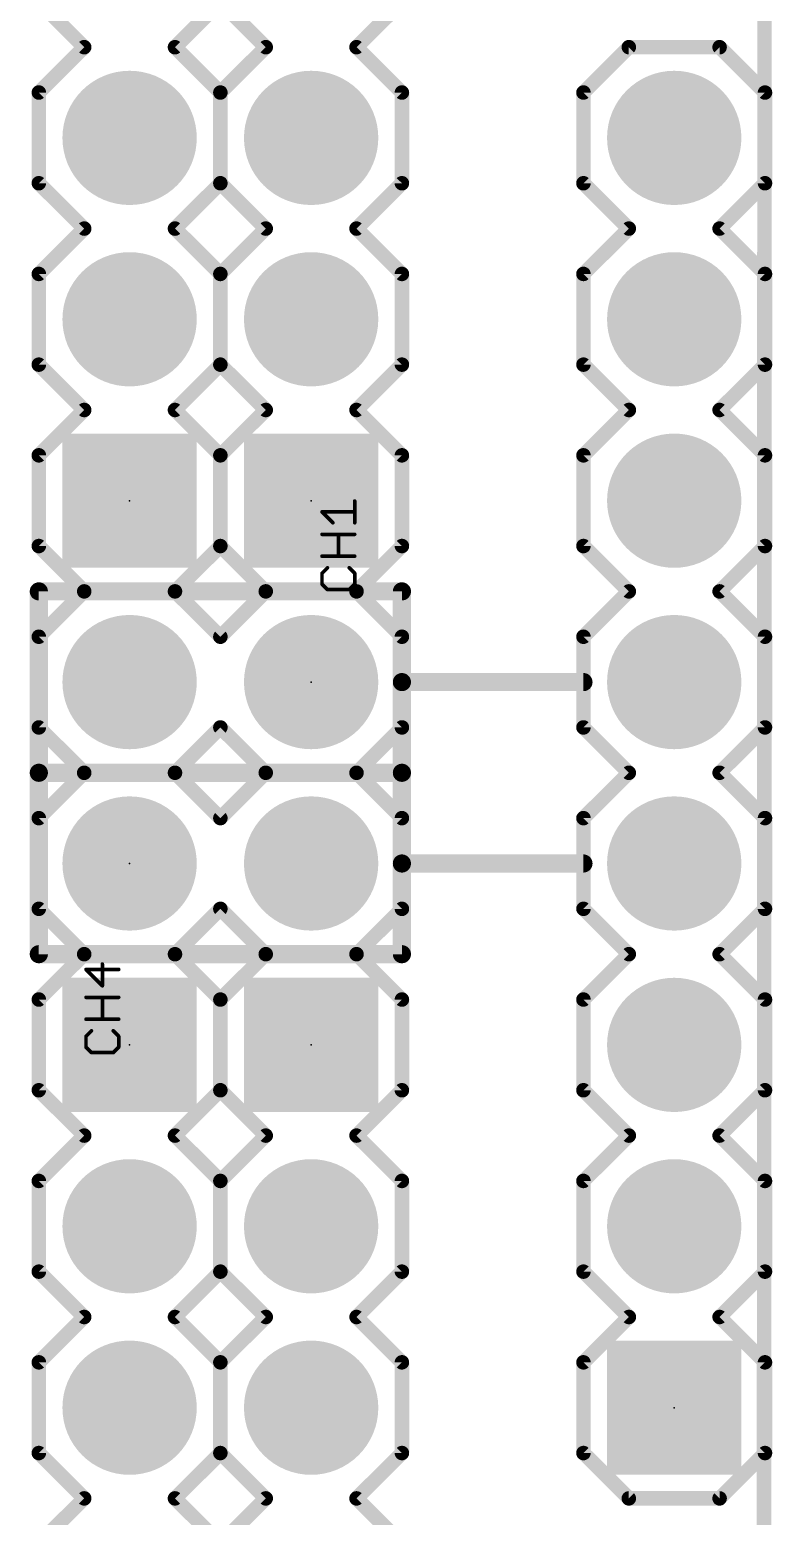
# Model space of a CAD drawing. Extents: x -1.3 to 57.3, y -0.1 to 66.1.
# Drawn here: x 46.86 to 57.25, y 22.61 to 43.42 of the extents above; entities that cross this region are included whole.
import ezdxf

# ---------------------------------------------------------------- set-up
doc = ezdxf.new("R2010")
doc.units = 0
for name, color, linetype in [('17', 110, 'CONTINUOUS'), ('20', 53, 'CONTINUOUS'), ('21', 31, 'CONTINUOUS'), ('23', 53, 'CONTINUOUS'), ('27', 253, 'CONTINUOUS'), ('51', 53, 'CONTINUOUS')]:
    doc.layers.add(name, color=color, linetype=linetype)

# ---------------------------------------------------------------- blocks, each defined once
blk = doc.blocks.new('RECT')
blk.add_solid([(-0.5, -0.5), (0.5, -0.5), (-0.5, 0.5), (0.5, 0.5)])
blk = doc.blocks.new('ROUNDP')
at = {"const_width": 0.5}
blk.add_lwpolyline([(0, -0.25, 1), (0, 0.25, 1), (0, -0.25)], format="xyb", dxfattribs=at)
blk = doc.blocks.new('SQUAREP')
blk.add_solid([(-0.5, -0.5), (0.5, -0.5), (-0.5, 0.5), (0.5, 0.5)])

msp = doc.modelspace()

# ---------------------------------------------------------------- linework, layer by layer
at = {"layer": '20', "const_width": 0.2032}
msp.add_lwpolyline([(57.13, 0), (57.15, 66.04)], dxfattribs=at)
at = {"layer": '21'}
for points, const_width in [([(46.99, 43.815), (47.625, 43.18)], 0.2032), ([(48.895, 43.18), (49.53, 43.815)], 0.2032), ([(49.53, 43.815), (50.165, 43.18)], 0.2032), ([(51.435, 43.18), (52.07, 43.815)], 0.2032), ([(46.99, 42.545), (47.625, 43.18)], 0.2032), ([(48.895, 43.18), (49.53, 42.545)], 0.2032), ([(49.53, 42.545), (50.165, 43.18)], 0.2032), ([(51.435, 43.18), (52.07, 42.545)], 0.2032), ([(54.61, 42.545), (55.245, 43.18)], 0.2032), ([(55.245, 43.18), (56.515, 43.18)], 0.2032), ([(56.515, 43.18), (57.15, 42.545)], 0.2032), ([(46.99, 41.275), (46.99, 42.545)], 0.2032), ([(49.53, 42.545), (49.53, 41.275)], 0.2032), ([(49.53, 41.275), (49.53, 42.545)], 0.2032), ([(52.07, 42.545), (52.07, 41.275)], 0.2032), ([(54.61, 41.275), (54.61, 42.545)], 0.2032), ([(57.15, 42.545), (57.15, 41.275)], 0.2032), ([(47.625, 40.64), (46.99, 41.275)], 0.2032), ([(49.53, 41.275), (48.895, 40.64)], 0.2032), ([(50.165, 40.64), (49.53, 41.275)], 0.2032), ([(52.07, 41.275), (51.435, 40.64)], 0.2032), ([(54.61, 41.275), (55.245, 40.64)], 0.2032), ([(56.515, 40.64), (57.15, 41.275)], 0.2032), ([(46.99, 40.005), (47.625, 40.64)], 0.2032), ([(48.895, 40.64), (49.53, 40.005)], 0.2032), ([(49.53, 40.005), (50.165, 40.64)], 0.2032), ([(51.435, 40.64), (52.07, 40.005)], 0.2032), ([(54.61, 40.005), (55.245, 40.64)], 0.2032), ([(56.515, 40.64), (57.15, 40.005)], 0.2032), ([(46.99, 38.735), (46.99, 40.005)], 0.2032), ([(49.53, 40.005), (49.53, 38.735)], 0.2032), ([(49.53, 38.735), (49.53, 40.005)], 0.2032), ([(52.07, 40.005), (52.07, 38.735)], 0.2032), ([(54.61, 38.735), (54.61, 40.005)], 0.2032), ([(57.15, 40.005), (57.15, 38.735)], 0.2032), ([(47.625, 38.1), (46.99, 38.735)], 0.2032), ([(49.53, 38.735), (48.895, 38.1)], 0.2032), ([(50.165, 38.1), (49.53, 38.735)], 0.2032), ([(52.07, 38.735), (51.435, 38.1)], 0.2032), ([(54.61, 38.735), (55.245, 38.1)], 0.2032), ([(56.515, 38.1), (57.15, 38.735)], 0.2032), ([(46.99, 37.465), (47.625, 38.1)], 0.2032), ([(48.895, 38.1), (49.53, 37.465)], 0.2032), ([(49.53, 37.465), (50.165, 38.1)], 0.2032), ([(51.435, 38.1), (52.07, 37.465)], 0.2032), ([(54.61, 37.465), (55.245, 38.1)], 0.2032), ([(56.515, 38.1), (57.15, 37.465)], 0.2032), ([(46.99, 36.195), (46.99, 37.465)], 0.2032), ([(49.53, 37.465), (49.53, 36.195)], 0.2032), ([(49.53, 36.195), (49.53, 37.465)], 0.2032), ([(52.07, 37.465), (52.07, 36.195)], 0.2032), ([(54.61, 36.195), (54.61, 37.465)], 0.2032), ([(57.15, 37.465), (57.15, 36.195)], 0.2032), ([(46.99, 36.195), (47.625, 35.56)], 0.2032), ([(48.895, 35.56), (49.53, 36.195)], 0.2032), ([(49.53, 36.195), (50.165, 35.56)], 0.2032), ([(51.435, 35.56), (52.07, 36.195)], 0.2032), ([(55.245, 35.56), (54.61, 36.195)], 0.2032), ([(57.15, 36.195), (56.515, 35.56)], 0.2032), ([(52.07, 35.56), (46.99, 35.56)], 0.254), ([(46.99, 35.56), (46.99, 33.02)], 0.254), ([(46.99, 34.925), (47.625, 35.56)], 0.2032), ([(47.625, 35.56), (48.895, 35.56)], 0.2032), ([(47.625, 35.56), (48.895, 35.56)], 0.2032), ([(48.895, 35.56), (49.53, 34.925)], 0.2032), ([(49.53, 34.925), (50.165, 35.56)], 0.2032), ([(50.165, 35.56), (51.435, 35.56)], 0.2032), ([(50.165, 35.56), (51.435, 35.56)], 0.2032), ([(52.07, 34.925), (51.435, 35.56)], 0.2032), ([(52.07, 34.29), (52.07, 35.56)], 0.254), ([(54.61, 34.925), (55.245, 35.56)], 0.2032), ([(56.515, 35.56), (57.15, 34.925)], 0.2032), ([(46.99, 33.655), (46.99, 34.925)], 0.2032), ([(52.07, 33.655), (52.07, 34.925)], 0.2032), ([(54.61, 33.655), (54.61, 34.925)], 0.2032), ([(57.15, 34.925), (57.15, 33.655)], 0.2032), ([(52.07, 33.02), (52.07, 34.29)], 0.254), ([(52.07, 34.29), (54.61, 34.29)], 0.254), ([(47.625, 33.02), (46.99, 33.655)], 0.2032), ([(49.53, 33.655), (48.895, 33.02)], 0.2032), ([(50.165, 33.02), (49.53, 33.655)], 0.2032), ([(51.435, 33.02), (52.07, 33.655)], 0.2032), ([(55.245, 33.02), (54.61, 33.655)], 0.2032), ([(57.15, 33.655), (56.515, 33.02)], 0.2032), ([(46.99, 33.02), (46.99, 30.48)], 0.254), ([(46.99, 33.02), (52.07, 33.02)], 0.254), ([(47.625, 33.02), (46.99, 32.385)], 0.2032), ([(48.895, 33.02), (47.625, 33.02)], 0.2032), ([(47.625, 33.02), (48.895, 33.02)], 0.2032), ([(48.895, 33.02), (49.53, 32.385)], 0.2032), ([(49.53, 32.385), (50.165, 33.02)], 0.2032), ([(51.435, 33.02), (50.165, 33.02)], 0.2032), ([(50.165, 33.02), (51.435, 33.02)], 0.2032), ([(51.435, 33.02), (52.07, 32.385)], 0.2032), ([(52.07, 31.75), (52.07, 33.02)], 0.254), ([(54.61, 32.385), (55.245, 33.02)], 0.2032), ([(56.515, 33.02), (57.15, 32.385)], 0.2032), ([(46.99, 32.385), (46.99, 31.115)], 0.2032), ([(52.07, 32.385), (52.07, 31.115)], 0.2032), ([(54.61, 31.115), (54.61, 32.385)], 0.2032), ([(57.15, 32.385), (57.15, 31.115)], 0.2032), ([(52.07, 30.48), (52.07, 31.75)], 0.254), ([(52.07, 31.75), (54.61, 31.75)], 0.254), ([(46.99, 31.115), (47.625, 30.48)], 0.2032), ([(49.53, 31.115), (48.895, 30.48)], 0.2032), ([(50.165, 30.48), (49.53, 31.115)], 0.2032), ([(52.07, 31.115), (51.435, 30.48)], 0.2032), ([(54.61, 31.115), (55.245, 30.48)], 0.2032), ([(56.515, 30.48), (57.15, 31.115)], 0.2032), ([(46.99, 30.48), (52.07, 30.48)], 0.254), ([(47.625, 30.48), (46.99, 29.845)], 0.2032), ([(48.895, 30.48), (47.625, 30.48)], 0.2032), ([(48.895, 30.48), (47.625, 30.48)], 0.2032), ([(49.53, 29.845), (48.895, 30.48)], 0.2032), ([(50.165, 30.48), (49.53, 29.845)], 0.2032), ([(51.435, 30.48), (50.165, 30.48)], 0.2032), ([(51.435, 30.48), (50.165, 30.48)], 0.2032), ([(52.07, 29.845), (51.435, 30.48)], 0.2032), ([(54.61, 29.845), (55.245, 30.48)], 0.2032), ([(56.515, 30.48), (57.15, 29.845)], 0.2032), ([(46.99, 28.575), (46.99, 29.845)], 0.2032), ([(49.53, 29.845), (49.53, 28.575)], 0.2032), ([(49.53, 28.575), (49.53, 29.845)], 0.2032), ([(52.07, 29.845), (52.07, 28.575)], 0.2032), ([(54.61, 28.575), (54.61, 29.845)], 0.2032), ([(57.15, 29.845), (57.15, 28.575)], 0.2032), ([(47.625, 27.94), (46.99, 28.575)], 0.2032), ([(49.53, 28.575), (48.895, 27.94)], 0.2032), ([(50.165, 27.94), (49.53, 28.575)], 0.2032), ([(52.07, 28.575), (51.435, 27.94)], 0.2032), ([(55.245, 27.94), (54.61, 28.575)], 0.2032), ([(57.15, 28.575), (56.515, 27.94)], 0.2032), ([(46.99, 27.305), (47.625, 27.94)], 0.2032), ([(48.895, 27.94), (49.53, 27.305)], 0.2032), ([(49.53, 27.305), (50.165, 27.94)], 0.2032), ([(51.435, 27.94), (52.07, 27.305)], 0.2032), ([(54.61, 27.305), (55.245, 27.94)], 0.2032), ([(56.515, 27.94), (57.15, 27.305)], 0.2032), ([(46.99, 26.035), (46.99, 27.305)], 0.2032), ([(49.53, 27.305), (49.53, 26.035)], 0.2032), ([(49.53, 26.035), (49.53, 27.305)], 0.2032), ([(52.07, 27.305), (52.07, 26.035)], 0.2032), ([(54.61, 26.035), (54.61, 27.305)], 0.2032), ([(57.15, 27.305), (57.15, 26.035)], 0.2032), ([(47.625, 25.4), (46.99, 26.035)], 0.2032), ([(49.53, 26.035), (48.895, 25.4)], 0.2032), ([(50.165, 25.4), (49.53, 26.035)], 0.2032), ([(52.07, 26.035), (51.435, 25.4)], 0.2032), ([(55.245, 25.4), (54.61, 26.035)], 0.2032), ([(57.15, 26.035), (56.515, 25.4)], 0.2032), ([(46.99, 24.765), (47.625, 25.4)], 0.2032), ([(48.895, 25.4), (49.53, 24.765)], 0.2032), ([(49.53, 24.765), (50.165, 25.4)], 0.2032), ([(51.435, 25.4), (52.07, 24.765)], 0.2032), ([(54.61, 24.765), (55.245, 25.4)], 0.2032), ([(56.515, 25.4), (57.15, 24.765)], 0.2032), ([(46.99, 23.495), (46.99, 24.765)], 0.2032), ([(49.53, 24.765), (49.53, 23.495)], 0.2032), ([(49.53, 23.495), (49.53, 24.765)], 0.2032), ([(52.07, 24.765), (52.07, 23.495)], 0.2032), ([(54.61, 23.495), (54.61, 24.765)], 0.2032), ([(57.15, 24.765), (57.15, 23.495)], 0.2032), ([(47.625, 22.86), (46.99, 23.495)], 0.2032), ([(49.53, 23.495), (48.895, 22.86)], 0.2032), ([(50.165, 22.86), (49.53, 23.495)], 0.2032), ([(52.07, 23.495), (51.435, 22.86)], 0.2032), ([(54.61, 23.495), (55.245, 22.86)], 0.2032), ([(56.515, 22.86), (57.15, 23.495)], 0.2032), ([(47.625, 22.86), (46.99, 22.225)], 0.2032), ([(49.53, 22.225), (48.895, 22.86)], 0.2032), ([(50.165, 22.86), (49.53, 22.225)], 0.2032), ([(52.07, 22.225), (51.435, 22.86)], 0.2032), ([(55.245, 22.86), (56.515, 22.86)], 0.2032)]:
    msp.add_lwpolyline(points, dxfattribs=dict(at, const_width=const_width))
for points, const_width in [([(47.6609, 43.1441, 1), (47.5891, 43.2159)], 0.1016), ([(47.5891, 43.1441, 1), (47.6609, 43.2159)], 0.1016), ([(48.9309, 43.2159, 1), (48.8591, 43.1441)], 0.1016), ([(48.8591, 43.2159, 1), (48.9309, 43.1441)], 0.1016), ([(50.2009, 43.1441, 1), (50.1291, 43.2159)], 0.1016), ([(50.1291, 43.1441, 1), (50.2009, 43.2159)], 0.1016), ([(51.4709, 43.2159, 1), (51.3991, 43.1441)], 0.1016), ([(51.3991, 43.2159, 1), (51.4709, 43.1441)], 0.1016), ([(55.245, 43.2308, 1), (55.245, 43.1292)], 0.1016), ([(55.2809, 43.1441, 1), (55.2091, 43.2159)], 0.1016), ([(56.5509, 43.2159, 1), (56.4791, 43.1441)], 0.1016), ([(56.515, 43.1292, 1), (56.515, 43.2308)], 0.1016), ([(47.0408, 42.545, 1), (46.9392, 42.545)], 0.1016), ([(46.9541, 42.5809, 1), (47.0259, 42.5091)], 0.1016), ([(49.5808, 42.545, 1), (49.4792, 42.545)], 0.1016), ([(49.5808, 42.545, 1), (49.4792, 42.545)], 0.1016), ([(49.4941, 42.5809, 1), (49.5659, 42.5091)], 0.1016), ([(49.4941, 42.5091, 1), (49.5659, 42.5809)], 0.1016), ([(52.1208, 42.545, 1), (52.0192, 42.545)], 0.1016), ([(52.0341, 42.5091, 1), (52.1059, 42.5809)], 0.1016), ([(54.6608, 42.545, 1), (54.5592, 42.545)], 0.1016), ([(54.5741, 42.5809, 1), (54.6459, 42.5091)], 0.1016), ([(57.2008, 42.545, 1), (57.0992, 42.545)], 0.1016), ([(57.1141, 42.5091, 1), (57.1859, 42.5809)], 0.1016), ([(47.0259, 41.3109, 1), (46.9541, 41.2391)], 0.1016), ([(46.9392, 41.275, 1), (47.0408, 41.275)], 0.1016), ([(49.5659, 41.3109, 1), (49.4941, 41.2391)], 0.1016), ([(49.4792, 41.275, 1), (49.5808, 41.275)], 0.1016), ([(49.4792, 41.275, 1), (49.5808, 41.275)], 0.1016), ([(49.5659, 41.2391, 1), (49.4941, 41.3109)], 0.1016), ([(52.0192, 41.275, 1), (52.1208, 41.275)], 0.1016), ([(52.1059, 41.2391, 1), (52.0341, 41.3109)], 0.1016), ([(54.6459, 41.3109, 1), (54.5741, 41.2391)], 0.1016), ([(54.5592, 41.275, 1), (54.6608, 41.275)], 0.1016), ([(57.0992, 41.275, 1), (57.2008, 41.275)], 0.1016), ([(57.1859, 41.2391, 1), (57.1141, 41.3109)], 0.1016), ([(47.6609, 40.6041, 1), (47.5891, 40.6759)], 0.1016), ([(47.5891, 40.6041, 1), (47.6609, 40.6759)], 0.1016), ([(48.9309, 40.6759, 1), (48.8591, 40.6041)], 0.1016), ([(48.8591, 40.6759, 1), (48.9309, 40.6041)], 0.1016), ([(50.2009, 40.6041, 1), (50.1291, 40.6759)], 0.1016), ([(50.1291, 40.6041, 1), (50.2009, 40.6759)], 0.1016), ([(51.4709, 40.6759, 1), (51.3991, 40.6041)], 0.1016), ([(51.3991, 40.6759, 1), (51.4709, 40.6041)], 0.1016), ([(55.2809, 40.6041, 1), (55.2091, 40.6759)], 0.1016), ([(55.2091, 40.6041, 1), (55.2809, 40.6759)], 0.1016), ([(56.5509, 40.6759, 1), (56.4791, 40.6041)], 0.1016), ([(56.4791, 40.6759, 1), (56.5509, 40.6041)], 0.1016), ([(47.0408, 40.005, 1), (46.9392, 40.005)], 0.1016), ([(46.9541, 40.0409, 1), (47.0259, 39.9691)], 0.1016), ([(49.5808, 40.005, 1), (49.4792, 40.005)], 0.1016), ([(49.5808, 40.005, 1), (49.4792, 40.005)], 0.1016), ([(49.4941, 40.0409, 1), (49.5659, 39.9691)], 0.1016), ([(49.4941, 39.9691, 1), (49.5659, 40.0409)], 0.1016), ([(52.1208, 40.005, 1), (52.0192, 40.005)], 0.1016), ([(52.0341, 39.9691, 1), (52.1059, 40.0409)], 0.1016), ([(54.6608, 40.005, 1), (54.5592, 40.005)], 0.1016), ([(54.5741, 40.0409, 1), (54.6459, 39.9691)], 0.1016), ([(57.2008, 40.005, 1), (57.0992, 40.005)], 0.1016), ([(57.1141, 39.9691, 1), (57.1859, 40.0409)], 0.1016), ([(47.0259, 38.7709, 1), (46.9541, 38.6991)], 0.1016), ([(46.9392, 38.735, 1), (47.0408, 38.735)], 0.1016), ([(49.5659, 38.7709, 1), (49.4941, 38.6991)], 0.1016), ([(49.4792, 38.735, 1), (49.5808, 38.735)], 0.1016), ([(49.4792, 38.735, 1), (49.5808, 38.735)], 0.1016), ([(49.5659, 38.6991, 1), (49.4941, 38.7709)], 0.1016), ([(52.0192, 38.735, 1), (52.1208, 38.735)], 0.1016), ([(52.1059, 38.6991, 1), (52.0341, 38.7709)], 0.1016), ([(54.6459, 38.7709, 1), (54.5741, 38.6991)], 0.1016), ([(54.5592, 38.735, 1), (54.6608, 38.735)], 0.1016), ([(57.0992, 38.735, 1), (57.2008, 38.735)], 0.1016), ([(57.1859, 38.6991, 1), (57.1141, 38.7709)], 0.1016), ([(47.6609, 38.0641, 1), (47.5891, 38.1359)], 0.1016), ([(47.5891, 38.0641, 1), (47.6609, 38.1359)], 0.1016), ([(48.9309, 38.1359, 1), (48.8591, 38.0641)], 0.1016), ([(48.8591, 38.1359, 1), (48.9309, 38.0641)], 0.1016), ([(50.2009, 38.0641, 1), (50.1291, 38.1359)], 0.1016), ([(50.1291, 38.0641, 1), (50.2009, 38.1359)], 0.1016), ([(51.4709, 38.1359, 1), (51.3991, 38.0641)], 0.1016), ([(51.3991, 38.1359, 1), (51.4709, 38.0641)], 0.1016), ([(55.2809, 38.0641, 1), (55.2091, 38.1359)], 0.1016), ([(55.2091, 38.0641, 1), (55.2809, 38.1359)], 0.1016), ([(56.5509, 38.1359, 1), (56.4791, 38.0641)], 0.1016), ([(56.4791, 38.1359, 1), (56.5509, 38.0641)], 0.1016), ([(47.0408, 37.465, 1), (46.9392, 37.465)], 0.1016), ([(46.9541, 37.5009, 1), (47.0259, 37.4291)], 0.1016), ([(49.5808, 37.465, 1), (49.4792, 37.465)], 0.1016), ([(49.5808, 37.465, 1), (49.4792, 37.465)], 0.1016), ([(49.4941, 37.5009, 1), (49.5659, 37.4291)], 0.1016), ([(49.4941, 37.4291, 1), (49.5659, 37.5009)], 0.1016), ([(52.1208, 37.465, 1), (52.0192, 37.465)], 0.1016), ([(52.0341, 37.4291, 1), (52.1059, 37.5009)], 0.1016), ([(54.6608, 37.465, 1), (54.5592, 37.465)], 0.1016), ([(54.5741, 37.5009, 1), (54.6459, 37.4291)], 0.1016), ([(57.2008, 37.465, 1), (57.0992, 37.465)], 0.1016), ([(57.1141, 37.4291, 1), (57.1859, 37.5009)], 0.1016), ([(47.0259, 36.2309, 1), (46.9541, 36.1591)], 0.1016), ([(46.9392, 36.195, 1), (47.0408, 36.195)], 0.1016), ([(49.5659, 36.2309, 1), (49.4941, 36.1591)], 0.1016), ([(49.4792, 36.195, 1), (49.5808, 36.195)], 0.1016), ([(49.4792, 36.195, 1), (49.5808, 36.195)], 0.1016), ([(49.5659, 36.1591, 1), (49.4941, 36.2309)], 0.1016), ([(52.0192, 36.195, 1), (52.1208, 36.195)], 0.1016), ([(52.1059, 36.1591, 1), (52.0341, 36.2309)], 0.1016), ([(54.6459, 36.2309, 1), (54.5741, 36.1591)], 0.1016), ([(54.5592, 36.195, 1), (54.6608, 36.195)], 0.1016), ([(57.0992, 36.195, 1), (57.2008, 36.195)], 0.1016), ([(57.1859, 36.1591, 1), (57.1141, 36.2309)], 0.1016), ([(46.99, 35.6235, 1), (46.99, 35.4965)], 0.127), ([(47.0535, 35.56, 1), (46.9265, 35.56)], 0.127), ([(47.625, 35.6108, 1), (47.625, 35.5092)], 0.1016), ([(47.625, 35.6108, 1), (47.625, 35.5092)], 0.1016), ([(47.6609, 35.5241, 1), (47.5891, 35.5959)], 0.1016), ([(47.5891, 35.5241, 1), (47.6609, 35.5959)], 0.1016), ([(48.9309, 35.5959, 1), (48.8591, 35.5241)], 0.1016), ([(48.8591, 35.5959, 1), (48.9309, 35.5241)], 0.1016), ([(48.895, 35.5092, 1), (48.895, 35.6108)], 0.1016), ([(48.895, 35.5092, 1), (48.895, 35.6108)], 0.1016), ([(50.165, 35.6108, 1), (50.165, 35.5092)], 0.1016), ([(50.165, 35.6108, 1), (50.165, 35.5092)], 0.1016), ([(50.2009, 35.5241, 1), (50.1291, 35.5959)], 0.1016), ([(50.1291, 35.5241, 1), (50.2009, 35.5959)], 0.1016), ([(51.4709, 35.5959, 1), (51.3991, 35.5241)], 0.1016), ([(51.3991, 35.5959, 1), (51.4709, 35.5241)], 0.1016), ([(51.435, 35.5092, 1), (51.435, 35.6108)], 0.1016), ([(51.435, 35.5092, 1), (51.435, 35.6108)], 0.1016), ([(52.1335, 35.56, 1), (52.0065, 35.56)], 0.127), ([(52.07, 35.4965, 1), (52.07, 35.6235)], 0.127), ([(55.2809, 35.5241, 1), (55.2091, 35.5959)], 0.1016), ([(55.2091, 35.5241, 1), (55.2809, 35.5959)], 0.1016), ([(56.5509, 35.5959, 1), (56.4791, 35.5241)], 0.1016), ([(56.4791, 35.5959, 1), (56.5509, 35.5241)], 0.1016), ([(47.0408, 34.925, 1), (46.9392, 34.925)], 0.1016), ([(46.9541, 34.9609, 1), (47.0259, 34.8891)], 0.1016), ([(49.4941, 34.9609, 1), (49.5659, 34.8891)], 0.1016), ([(49.4941, 34.8891, 1), (49.5659, 34.9609)], 0.1016), ([(52.1208, 34.925, 1), (52.0192, 34.925)], 0.1016), ([(52.0341, 34.8891, 1), (52.1059, 34.9609)], 0.1016), ([(54.6608, 34.925, 1), (54.5592, 34.925)], 0.1016), ([(54.5741, 34.9609, 1), (54.6459, 34.8891)], 0.1016), ([(57.2008, 34.925, 1), (57.0992, 34.925)], 0.1016), ([(57.1141, 34.8891, 1), (57.1859, 34.9609)], 0.1016), ([(52.1335, 34.29, 1), (52.0065, 34.29)], 0.127), ([(52.07, 34.3535, 1), (52.07, 34.2265)], 0.127), ([(52.0065, 34.29, 1), (52.1335, 34.29)], 0.127), ([(54.61, 34.2265, 1), (54.61, 34.3535)], 0.127), ([(47.0259, 33.6909, 1), (46.9541, 33.6191)], 0.1016), ([(49.5659, 33.6909, 1), (49.4941, 33.6191)], 0.1016), ([(49.5659, 33.6191, 1), (49.4941, 33.6909)], 0.1016), ([(52.1059, 33.6191, 1), (52.0341, 33.6909)], 0.1016), ([(54.6459, 33.6909, 1), (54.5741, 33.6191)], 0.1016), ([(57.1859, 33.6191, 1), (57.1141, 33.6909)], 0.1016), ([(46.9392, 33.655, 1), (47.0408, 33.655)], 0.1016), ([(52.0192, 33.655, 1), (52.1208, 33.655)], 0.1016), ([(54.5592, 33.655, 1), (54.6608, 33.655)], 0.1016), ([(57.0992, 33.655, 1), (57.2008, 33.655)], 0.1016), ([(47.0535, 33.02, 1), (46.9265, 33.02)], 0.127), ([(46.99, 33.0835, 1), (46.99, 32.9565)], 0.127), ([(47.625, 33.0708, 1), (47.625, 32.9692)], 0.1016), ([(47.625, 33.0708, 1), (47.625, 32.9692)], 0.1016), ([(47.6609, 32.9841, 1), (47.5891, 33.0559)], 0.1016), ([(47.5891, 32.9841, 1), (47.6609, 33.0559)], 0.1016), ([(48.9309, 33.0559, 1), (48.8591, 32.9841)], 0.1016), ([(48.8591, 33.0559, 1), (48.9309, 32.9841)], 0.1016), ([(48.895, 32.9692, 1), (48.895, 33.0708)], 0.1016), ([(48.895, 32.9692, 1), (48.895, 33.0708)], 0.1016), ([(50.165, 33.0708, 1), (50.165, 32.9692)], 0.1016), ([(50.165, 33.0708, 1), (50.165, 32.9692)], 0.1016), ([(50.2009, 32.9841, 1), (50.1291, 33.0559)], 0.1016), ([(50.1291, 32.9841, 1), (50.2009, 33.0559)], 0.1016), ([(51.4709, 33.0559, 1), (51.3991, 32.9841)], 0.1016), ([(51.3991, 33.0559, 1), (51.4709, 32.9841)], 0.1016), ([(51.435, 32.9692, 1), (51.435, 33.0708)], 0.1016), ([(51.435, 32.9692, 1), (51.435, 33.0708)], 0.1016), ([(52.1335, 33.02, 1), (52.0065, 33.02)], 0.127), ([(52.07, 32.9565, 1), (52.07, 33.0835)], 0.127), ([(55.2809, 32.9841, 1), (55.2091, 33.0559)], 0.1016), ([(55.2091, 32.9841, 1), (55.2809, 33.0559)], 0.1016), ([(56.5509, 33.0559, 1), (56.4791, 32.9841)], 0.1016), ([(56.4791, 33.0559, 1), (56.5509, 32.9841)], 0.1016), ([(46.9265, 33.02, 1), (47.0535, 33.02)], 0.127), ([(52.0065, 33.02, 1), (52.1335, 33.02)], 0.127), ([(47.0408, 32.385, 1), (46.9392, 32.385)], 0.1016), ([(46.9541, 32.4209, 1), (47.0259, 32.3491)], 0.1016), ([(49.4941, 32.4209, 1), (49.5659, 32.3491)], 0.1016), ([(49.4941, 32.3491, 1), (49.5659, 32.4209)], 0.1016), ([(52.1208, 32.385, 1), (52.0192, 32.385)], 0.1016), ([(52.0341, 32.3491, 1), (52.1059, 32.4209)], 0.1016), ([(54.6608, 32.385, 1), (54.5592, 32.385)], 0.1016), ([(54.5741, 32.4209, 1), (54.6459, 32.3491)], 0.1016), ([(57.2008, 32.385, 1), (57.0992, 32.385)], 0.1016), ([(57.1141, 32.3491, 1), (57.1859, 32.4209)], 0.1016), ([(52.1335, 31.75, 1), (52.0065, 31.75)], 0.127), ([(52.07, 31.8135, 1), (52.07, 31.6865)], 0.127), ([(54.61, 31.6865, 1), (54.61, 31.8135)], 0.127), ([(52.0065, 31.75, 1), (52.1335, 31.75)], 0.127), ([(47.0259, 31.1509, 1), (46.9541, 31.0791)], 0.1016), ([(46.9392, 31.115, 1), (47.0408, 31.115)], 0.1016), ([(49.5659, 31.1509, 1), (49.4941, 31.0791)], 0.1016), ([(49.5659, 31.0791, 1), (49.4941, 31.1509)], 0.1016), ([(52.0192, 31.115, 1), (52.1208, 31.115)], 0.1016), ([(52.1059, 31.0791, 1), (52.0341, 31.1509)], 0.1016), ([(54.6459, 31.1509, 1), (54.5741, 31.0791)], 0.1016), ([(54.5592, 31.115, 1), (54.6608, 31.115)], 0.1016), ([(57.0992, 31.115, 1), (57.2008, 31.115)], 0.1016), ([(57.1859, 31.0791, 1), (57.1141, 31.1509)], 0.1016), ([(46.99, 30.5435, 1), (46.99, 30.4165)], 0.127), ([(52.07, 30.4165, 1), (52.07, 30.5435)], 0.127), ([(46.9265, 30.48, 1), (47.0535, 30.48)], 0.127), ([(47.625, 30.5308, 1), (47.625, 30.4292)], 0.1016), ([(47.625, 30.5308, 1), (47.625, 30.4292)], 0.1016), ([(47.6609, 30.4441, 1), (47.5891, 30.5159)], 0.1016), ([(47.5891, 30.4441, 1), (47.6609, 30.5159)], 0.1016), ([(48.9309, 30.5159, 1), (48.8591, 30.4441)], 0.1016), ([(48.8591, 30.5159, 1), (48.9309, 30.4441)], 0.1016), ([(48.895, 30.4292, 1), (48.895, 30.5308)], 0.1016), ([(48.895, 30.4292, 1), (48.895, 30.5308)], 0.1016), ([(50.165, 30.5308, 1), (50.165, 30.4292)], 0.1016), ([(50.165, 30.5308, 1), (50.165, 30.4292)], 0.1016), ([(50.2009, 30.4441, 1), (50.1291, 30.5159)], 0.1016), ([(50.1291, 30.4441, 1), (50.2009, 30.5159)], 0.1016), ([(51.4709, 30.5159, 1), (51.3991, 30.4441)], 0.1016), ([(51.3991, 30.5159, 1), (51.4709, 30.4441)], 0.1016), ([(51.435, 30.4292, 1), (51.435, 30.5308)], 0.1016), ([(51.435, 30.4292, 1), (51.435, 30.5308)], 0.1016), ([(52.0065, 30.48, 1), (52.1335, 30.48)], 0.127), ([(55.2809, 30.4441, 1), (55.2091, 30.5159)], 0.1016), ([(55.2091, 30.4441, 1), (55.2809, 30.5159)], 0.1016), ([(56.5509, 30.5159, 1), (56.4791, 30.4441)], 0.1016), ([(56.4791, 30.5159, 1), (56.5509, 30.4441)], 0.1016), ([(47.0408, 29.845, 1), (46.9392, 29.845)], 0.1016), ([(46.9541, 29.8809, 1), (47.0259, 29.8091)], 0.1016), ([(49.5808, 29.845, 1), (49.4792, 29.845)], 0.1016), ([(49.5808, 29.845, 1), (49.4792, 29.845)], 0.1016), ([(49.4941, 29.8809, 1), (49.5659, 29.8091)], 0.1016), ([(49.4941, 29.8091, 1), (49.5659, 29.8809)], 0.1016), ([(52.1208, 29.845, 1), (52.0192, 29.845)], 0.1016), ([(52.0341, 29.8091, 1), (52.1059, 29.8809)], 0.1016), ([(54.6608, 29.845, 1), (54.5592, 29.845)], 0.1016), ([(54.5741, 29.8809, 1), (54.6459, 29.8091)], 0.1016), ([(57.2008, 29.845, 1), (57.0992, 29.845)], 0.1016), ([(57.1141, 29.8091, 1), (57.1859, 29.8809)], 0.1016), ([(47.0259, 28.6109, 1), (46.9541, 28.5391)], 0.1016), ([(46.9392, 28.575, 1), (47.0408, 28.575)], 0.1016), ([(49.5659, 28.6109, 1), (49.4941, 28.5391)], 0.1016), ([(49.4792, 28.575, 1), (49.5808, 28.575)], 0.1016), ([(49.4792, 28.575, 1), (49.5808, 28.575)], 0.1016), ([(49.5659, 28.5391, 1), (49.4941, 28.6109)], 0.1016), ([(52.0192, 28.575, 1), (52.1208, 28.575)], 0.1016), ([(52.1059, 28.5391, 1), (52.0341, 28.6109)], 0.1016), ([(54.6459, 28.6109, 1), (54.5741, 28.5391)], 0.1016), ([(54.5592, 28.575, 1), (54.6608, 28.575)], 0.1016), ([(57.0992, 28.575, 1), (57.2008, 28.575)], 0.1016), ([(57.1859, 28.5391, 1), (57.1141, 28.6109)], 0.1016), ([(47.6609, 27.9041, 1), (47.5891, 27.9759)], 0.1016), ([(47.5891, 27.9041, 1), (47.6609, 27.9759)], 0.1016), ([(48.9309, 27.9759, 1), (48.8591, 27.9041)], 0.1016), ([(48.8591, 27.9759, 1), (48.9309, 27.9041)], 0.1016), ([(50.2009, 27.9041, 1), (50.1291, 27.9759)], 0.1016), ([(50.1291, 27.9041, 1), (50.2009, 27.9759)], 0.1016), ([(51.4709, 27.9759, 1), (51.3991, 27.9041)], 0.1016), ([(51.3991, 27.9759, 1), (51.4709, 27.9041)], 0.1016), ([(55.2809, 27.9041, 1), (55.2091, 27.9759)], 0.1016), ([(55.2091, 27.9041, 1), (55.2809, 27.9759)], 0.1016), ([(56.5509, 27.9759, 1), (56.4791, 27.9041)], 0.1016), ([(56.4791, 27.9759, 1), (56.5509, 27.9041)], 0.1016), ([(47.0408, 27.305, 1), (46.9392, 27.305)], 0.1016), ([(46.9541, 27.3409, 1), (47.0259, 27.2691)], 0.1016), ([(49.5808, 27.305, 1), (49.4792, 27.305)], 0.1016), ([(49.5808, 27.305, 1), (49.4792, 27.305)], 0.1016), ([(49.4941, 27.3409, 1), (49.5659, 27.2691)], 0.1016), ([(49.4941, 27.2691, 1), (49.5659, 27.3409)], 0.1016), ([(52.1208, 27.305, 1), (52.0192, 27.305)], 0.1016), ([(52.0341, 27.2691, 1), (52.1059, 27.3409)], 0.1016), ([(54.6608, 27.305, 1), (54.5592, 27.305)], 0.1016), ([(54.5741, 27.3409, 1), (54.6459, 27.2691)], 0.1016), ([(57.2008, 27.305, 1), (57.0992, 27.305)], 0.1016), ([(57.1141, 27.2691, 1), (57.1859, 27.3409)], 0.1016), ([(47.0259, 26.0709, 1), (46.9541, 25.9991)], 0.1016), ([(46.9392, 26.035, 1), (47.0408, 26.035)], 0.1016), ([(49.5659, 26.0709, 1), (49.4941, 25.9991)], 0.1016), ([(49.4792, 26.035, 1), (49.5808, 26.035)], 0.1016), ([(49.4792, 26.035, 1), (49.5808, 26.035)], 0.1016), ([(49.5659, 25.9991, 1), (49.4941, 26.0709)], 0.1016), ([(52.0192, 26.035, 1), (52.1208, 26.035)], 0.1016), ([(52.1059, 25.9991, 1), (52.0341, 26.0709)], 0.1016), ([(54.6459, 26.0709, 1), (54.5741, 25.9991)], 0.1016), ([(54.5592, 26.035, 1), (54.6608, 26.035)], 0.1016), ([(57.0992, 26.035, 1), (57.2008, 26.035)], 0.1016), ([(57.1859, 25.9991, 1), (57.1141, 26.0709)], 0.1016), ([(47.6609, 25.3641, 1), (47.5891, 25.4359)], 0.1016), ([(47.5891, 25.3641, 1), (47.6609, 25.4359)], 0.1016), ([(48.9309, 25.4359, 1), (48.8591, 25.3641)], 0.1016), ([(48.8591, 25.4359, 1), (48.9309, 25.3641)], 0.1016), ([(50.2009, 25.3641, 1), (50.1291, 25.4359)], 0.1016), ([(50.1291, 25.3641, 1), (50.2009, 25.4359)], 0.1016), ([(51.4709, 25.4359, 1), (51.3991, 25.3641)], 0.1016), ([(51.3991, 25.4359, 1), (51.4709, 25.3641)], 0.1016), ([(55.2809, 25.3641, 1), (55.2091, 25.4359)], 0.1016), ([(55.2091, 25.3641, 1), (55.2809, 25.4359)], 0.1016), ([(56.5509, 25.4359, 1), (56.4791, 25.3641)], 0.1016), ([(56.4791, 25.4359, 1), (56.5509, 25.3641)], 0.1016), ([(47.0408, 24.765, 1), (46.9392, 24.765)], 0.1016), ([(46.9541, 24.8009, 1), (47.0259, 24.7291)], 0.1016), ([(49.5808, 24.765, 1), (49.4792, 24.765)], 0.1016), ([(49.5808, 24.765, 1), (49.4792, 24.765)], 0.1016), ([(49.4941, 24.8009, 1), (49.5659, 24.7291)], 0.1016), ([(49.4941, 24.7291, 1), (49.5659, 24.8009)], 0.1016), ([(52.1208, 24.765, 1), (52.0192, 24.765)], 0.1016), ([(52.0341, 24.7291, 1), (52.1059, 24.8009)], 0.1016), ([(54.6608, 24.765, 1), (54.5592, 24.765)], 0.1016), ([(54.5741, 24.8009, 1), (54.6459, 24.7291)], 0.1016), ([(57.2008, 24.765, 1), (57.0992, 24.765)], 0.1016), ([(57.1141, 24.7291, 1), (57.1859, 24.8009)], 0.1016), ([(47.0259, 23.5309, 1), (46.9541, 23.4591)], 0.1016), ([(46.9392, 23.495, 1), (47.0408, 23.495)], 0.1016), ([(49.5659, 23.5309, 1), (49.4941, 23.4591)], 0.1016), ([(49.4792, 23.495, 1), (49.5808, 23.495)], 0.1016), ([(49.4792, 23.495, 1), (49.5808, 23.495)], 0.1016), ([(49.5659, 23.4591, 1), (49.4941, 23.5309)], 0.1016), ([(52.0192, 23.495, 1), (52.1208, 23.495)], 0.1016), ([(52.1059, 23.4591, 1), (52.0341, 23.5309)], 0.1016), ([(54.6459, 23.5309, 1), (54.5741, 23.4591)], 0.1016), ([(54.5592, 23.495, 1), (54.6608, 23.495)], 0.1016), ([(57.0992, 23.495, 1), (57.2008, 23.495)], 0.1016), ([(57.1859, 23.4591, 1), (57.1141, 23.5309)], 0.1016), ([(47.6609, 22.8241, 1), (47.5891, 22.8959)], 0.1016), ([(47.5891, 22.8241, 1), (47.6609, 22.8959)], 0.1016), ([(48.9309, 22.8959, 1), (48.8591, 22.8241)], 0.1016), ([(48.8591, 22.8959, 1), (48.9309, 22.8241)], 0.1016), ([(50.2009, 22.8241, 1), (50.1291, 22.8959)], 0.1016), ([(50.1291, 22.8241, 1), (50.2009, 22.8959)], 0.1016), ([(51.4709, 22.8959, 1), (51.3991, 22.8241)], 0.1016), ([(51.3991, 22.8959, 1), (51.4709, 22.8241)], 0.1016), ([(55.245, 22.9108, 1), (55.245, 22.8092)], 0.1016), ([(55.2091, 22.8241, 1), (55.2809, 22.8959)], 0.1016), ([(56.4791, 22.8959, 1), (56.5509, 22.8241)], 0.1016), ([(56.515, 22.8092, 1), (56.515, 22.9108)], 0.1016)]:
    msp.add_lwpolyline(points, format="xyb", dxfattribs=dict(at, const_width=const_width))
at = {"layer": '23'}
for p in [(48.26, 36.83), (50.8, 36.83), (50.8, 34.29), (48.26, 31.75), (48.26, 29.21), (50.8, 29.21), (55.88, 24.13)]:
    msp.add_point(p, dxfattribs=at)
at = {"layer": '27', "const_width": 0.0508}
for points in [[(51.4096, 36.5209), (51.4096, 36.826)], [(51.1045, 36.5209), (50.952, 36.6734)], [(50.952, 36.6734), (51.4096, 36.6734)], [(50.952, 36.3582), (51.4096, 36.3582)], [(51.1808, 36.0532), (51.1808, 36.3582)], [(51.4096, 36.0532), (50.952, 36.0532)], [(51.0283, 35.8905), (50.952, 35.8142)], [(50.952, 35.8142), (50.952, 35.6617)], [(51.4096, 35.8142), (51.3333, 35.8905)], [(51.4096, 35.6617), (51.4096, 35.8142)], [(50.952, 35.6617), (51.0283, 35.5854)], [(51.0283, 35.5854), (51.3333, 35.5854)], [(51.3333, 35.5854), (51.4096, 35.6617)], [(48.1076, 30.2664), (47.65, 30.2664)], [(47.65, 30.2664), (47.8788, 30.0376)], [(47.8788, 30.0376), (47.8788, 30.3427)], [(47.65, 29.8749), (48.1076, 29.8749)], [(47.8788, 29.5699), (47.8788, 29.8749)], [(48.1076, 29.5699), (47.65, 29.5699)], [(47.7263, 29.4072), (47.65, 29.3309)], [(47.65, 29.3309), (47.65, 29.1784)], [(48.1076, 29.3309), (48.0313, 29.4072)], [(48.1076, 29.1784), (48.1076, 29.3309)], [(47.65, 29.1784), (47.7263, 29.1021)], [(48.0313, 29.1021), (48.1076, 29.1784)], [(47.7263, 29.1021), (48.0313, 29.1021)]]:
    msp.add_lwpolyline(points, dxfattribs=at)
at = {"layer": '27', "const_width": 0.0254}
for points in [[(51.4223, 36.826, 1), (51.3969, 36.826)], [(50.961, 36.6824, 1), (50.943, 36.6645)], [(50.952, 36.6861, 1), (50.952, 36.6607)], [(51.4096, 36.6607, 1), (51.4096, 36.6861)], [(51.0956, 36.5119, 1), (51.1135, 36.5299)], [(51.3969, 36.5209, 1), (51.4223, 36.5209)], [(50.952, 36.3709, 1), (50.952, 36.3455)], [(51.1935, 36.3582, 1), (51.1681, 36.3582)], [(51.4096, 36.3455, 1), (51.4096, 36.3709)], [(50.952, 36.0659, 1), (50.952, 36.0405)], [(51.1681, 36.0532, 1), (51.1935, 36.0532)], [(51.4096, 36.0405, 1), (51.4096, 36.0659)], [(50.9647, 35.8142, 1), (50.9393, 35.8142)], [(50.943, 35.8232, 1), (50.961, 35.8052)], [(51.0373, 35.8815, 1), (51.0193, 35.8994)], [(51.3423, 35.8994, 1), (51.3244, 35.8815)], [(51.4223, 35.8142, 1), (51.3969, 35.8142)], [(51.4006, 35.8052, 1), (51.4186, 35.8232)], [(50.961, 35.6706, 1), (50.943, 35.6527)], [(50.9393, 35.6617, 1), (50.9647, 35.6617)], [(51.0283, 35.5981, 1), (51.0283, 35.5727)], [(51.0193, 35.5764, 1), (51.0373, 35.5944)], [(51.3244, 35.5944, 1), (51.3423, 35.5764)], [(51.3333, 35.5727, 1), (51.3333, 35.5981)], [(51.3969, 35.6617, 1), (51.4223, 35.6617)], [(51.4186, 35.6527, 1), (51.4006, 35.6706)], [(47.65, 30.2791, 1), (47.65, 30.2537)], [(47.659, 30.2754, 1), (47.641, 30.2575)], [(47.8915, 30.3427, 1), (47.8661, 30.3427)], [(48.1076, 30.2537, 1), (48.1076, 30.2791)], [(47.8661, 30.0376, 1), (47.8915, 30.0376)], [(47.8698, 30.0287, 1), (47.8878, 30.0466)], [(47.65, 29.8876, 1), (47.65, 29.8622)], [(47.8915, 29.8749, 1), (47.8661, 29.8749)], [(48.1076, 29.8622, 1), (48.1076, 29.8876)], [(47.65, 29.5826, 1), (47.65, 29.5572)], [(47.8661, 29.5699, 1), (47.8915, 29.5699)], [(48.1076, 29.5572, 1), (48.1076, 29.5826)], [(47.6627, 29.3309, 1), (47.6373, 29.3309)], [(47.641, 29.3399, 1), (47.659, 29.3219)], [(47.7353, 29.3982, 1), (47.7173, 29.4162)], [(48.0403, 29.4162, 1), (48.0224, 29.3982)], [(48.1203, 29.3309, 1), (48.0949, 29.3309)], [(48.0986, 29.3219, 1), (48.1166, 29.3399)], [(47.659, 29.1874, 1), (47.641, 29.1694)], [(47.6373, 29.1784, 1), (47.6627, 29.1784)], [(48.0949, 29.1784, 1), (48.1203, 29.1784)], [(48.1166, 29.1694, 1), (48.0986, 29.1874)], [(47.7263, 29.1148, 1), (47.7263, 29.0894)], [(47.7173, 29.0931, 1), (47.7353, 29.1111)], [(48.0224, 29.1111, 1), (48.0403, 29.0931)], [(48.0313, 29.0894, 1), (48.0313, 29.1148)]]:
    msp.add_lwpolyline(points, format="xyb", dxfattribs=at)

# ---------------------------------------------------------------- block references
at = {"layer": '17', "xscale": 1.8796, "yscale": 1.8796}
for name, p, rotation in [('ROUNDP', (48.26, 41.91), 180), ('ROUNDP', (48.26, 41.91), 180), ('ROUNDP', (50.8, 41.91), 180), ('ROUNDP', (50.8, 41.91), 180), ('ROUNDP', (55.88, 41.91), 180), ('ROUNDP', (55.88, 41.91), 180), ('ROUNDP', (48.26, 39.37), 180), ('ROUNDP', (48.26, 39.37), 180), ('ROUNDP', (50.8, 39.37), 180), ('ROUNDP', (50.8, 39.37), 180), ('ROUNDP', (55.88, 39.37), 180), ('ROUNDP', (55.88, 39.37), 180), ('SQUAREP', (48.26, 36.83), 180), ('SQUAREP', (48.26, 36.83), 180), ('SQUAREP', (50.8, 36.83), 180), ('SQUAREP', (50.8, 36.83), 180), ('ROUNDP', (55.88, 36.83), 180), ('ROUNDP', (55.88, 36.83), 180), ('ROUNDP', (48.26, 34.29), 270), ('ROUNDP', (48.26, 34.29), 270), ('ROUNDP', (50.8, 34.29), 270), ('ROUNDP', (50.8, 34.29), 270), ('ROUNDP', (55.88, 34.29), 180), ('ROUNDP', (55.88, 34.29), 180), ('ROUNDP', (48.26, 31.75), 90), ('ROUNDP', (48.26, 31.75), 90), ('ROUNDP', (50.8, 31.75), 90), ('ROUNDP', (50.8, 31.75), 90), ('ROUNDP', (55.88, 31.75), 180), ('ROUNDP', (55.88, 31.75), 180), ('ROUNDP', (55.88, 29.21), 180), ('ROUNDP', (55.88, 29.21), 180), ('ROUNDP', (55.88, 26.67), 180), ('ROUNDP', (55.88, 26.67), 180), ('SQUAREP', (55.88, 24.13), 180), ('SQUAREP', (55.88, 24.13), 180)]:
    msp.add_blockref(name, p, dxfattribs=dict(at, rotation=rotation))
for name, p in [('SQUAREP', (48.26, 29.21)), ('SQUAREP', (48.26, 29.21)), ('SQUAREP', (50.8, 29.21)), ('SQUAREP', (50.8, 29.21)), ('ROUNDP', (48.26, 26.67)), ('ROUNDP', (48.26, 26.67)), ('ROUNDP', (50.8, 26.67)), ('ROUNDP', (50.8, 26.67)), ('ROUNDP', (48.26, 24.13)), ('ROUNDP', (48.26, 24.13)), ('ROUNDP', (50.8, 24.13)), ('ROUNDP', (50.8, 24.13))]:
    msp.add_blockref(name, p, dxfattribs=at)
at = {"layer": '51', "xscale": 0.508, "yscale": 0.508}
for p, rotation in [((48.26, 41.91), 90), ((50.8, 41.91), 90), ((55.88, 41.91), 90), ((48.26, 39.37), 90), ((50.8, 39.37), 90), ((55.88, 39.37), 90), ((48.26, 36.83), 90), ((50.8, 36.83), 90), ((55.88, 36.83), 90), ((48.26, 34.29), 180), ((50.8, 34.29), 180), ((55.88, 34.29), 90), ((55.88, 31.75), 90), ((48.26, 29.21), 270), ((50.8, 29.21), 270), ((55.88, 29.21), 90), ((48.26, 26.67), 270), ((50.8, 26.67), 270), ((55.88, 26.67), 90), ((48.26, 24.13), 270), ((50.8, 24.13), 270), ((55.88, 24.13), 90)]:
    msp.add_blockref('RECT', p, dxfattribs=dict(at, rotation=rotation))
for p in [(48.26, 31.75), (50.8, 31.75)]:
    msp.add_blockref('RECT', p, dxfattribs=at)

doc.saveas('drawing.dxf')
